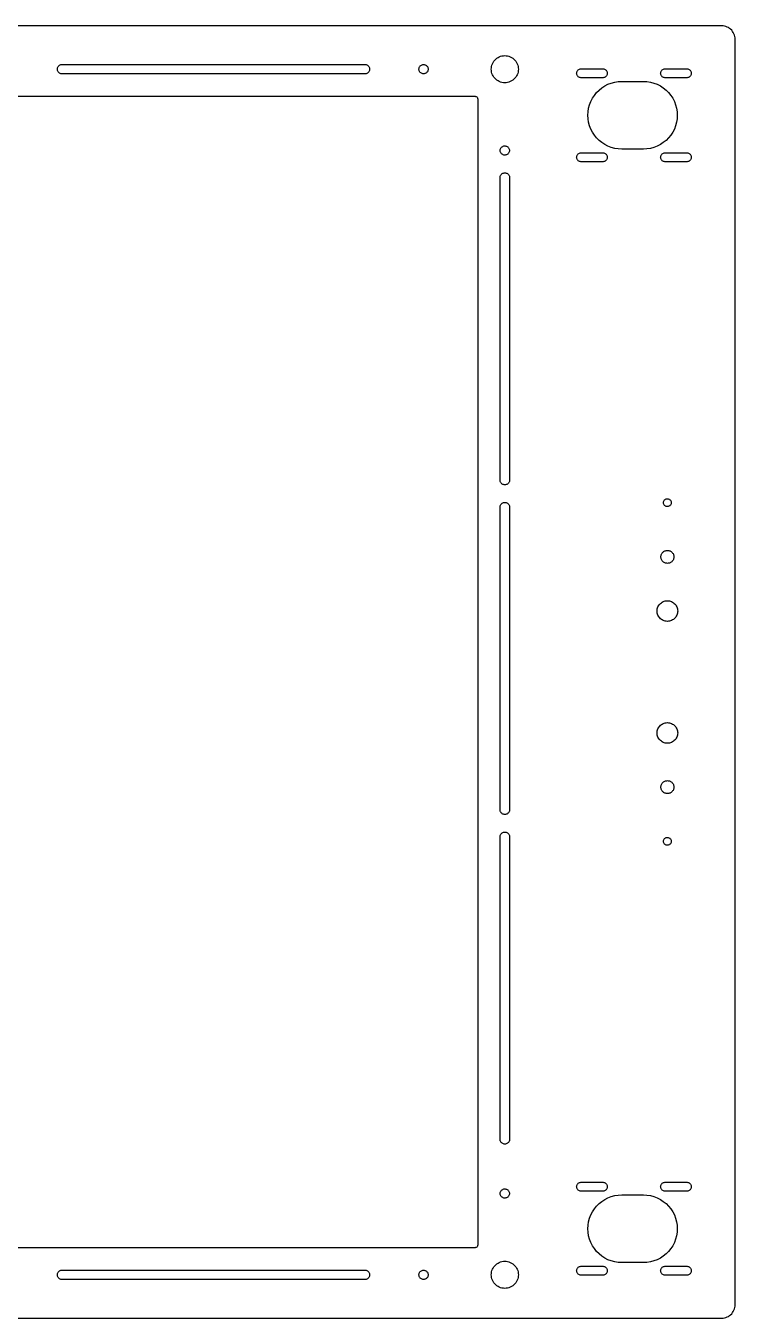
# Model space of a CAD drawing. Header units: metres. Extents: x -325 to 325, y -238 to 238.
# Drawn here: x 63.2 to 325, y -238.5 to 238.5 of the extents above; entities that cross this region are included whole.
import ezdxf

# ---------------------------------------------------------------- set-up
doc = ezdxf.new("R2010")
doc.units = ezdxf.units.M

msp = doc.modelspace()

# ---------------------------------------------------------------- linework, layer by layer
for p, q in [((320, 238.5), (-320, 238.5)), ((320.523, 238.473), (320, 238.5)), ((321.04, 238.391), (320.523, 238.473)), ((321.545, 238.255), (321.04, 238.391)), ((322.034, 238.068), (321.545, 238.255)), ((322.5, 237.83), (322.034, 238.068)), ((322.939, 237.545), (322.5, 237.83)), ((323.346, 237.216), (322.939, 237.545)), ((323.716, 236.846), (323.346, 237.216)), ((324.045, 236.439), (323.716, 236.846)), ((324.33, 236), (324.045, 236.439)), ((324.568, 235.534), (324.33, 236)), ((324.755, 235.045), (324.568, 235.534)), ((324.891, 234.54), (324.755, 235.045)), ((324.973, 234.023), (324.891, 234.54)), ((325, 233.5), (324.973, 234.023)), ((325, -233.5), (325, 233.5)), ((76.1736, 224.179), (76.4176, 224.232)), ((76.4176, 224.232), (76.6667, 224.25)), ((76.6667, 224.25), (188.333, 224.25)), ((188.333, 224.25), (188.582, 224.232)), ((188.582, 224.232), (188.826, 224.179)), ((209.691, 224.172), (209.938, 224.199)), ((209.938, 224.199), (210.186, 224.19)), ((210.186, 224.19), (210.43, 224.145)), ((235.245, 224.045), (235.432, 224.534)), ((235.432, 224.534), (235.67, 225)), ((235.67, 225), (235.955, 225.439)), ((235.955, 225.439), (236.284, 225.846)), ((236.284, 225.846), (236.654, 226.216)), ((236.654, 226.216), (237.061, 226.545)), ((237.061, 226.545), (237.5, 226.83)), ((237.5, 226.83), (237.966, 227.068)), ((237.966, 227.068), (238.455, 227.255)), ((238.455, 227.255), (238.96, 227.391)), ((238.96, 227.391), (239.477, 227.473)), ((239.477, 227.473), (240, 227.5)), ((240, 227.5), (240.523, 227.473)), ((240.523, 227.473), (241.04, 227.391)), ((241.04, 227.391), (241.545, 227.255)), ((241.545, 227.255), (242.034, 227.068)), ((242.034, 227.068), (242.5, 226.83)), ((242.5, 226.83), (242.939, 226.545)), ((242.939, 226.545), (243.346, 226.216)), ((243.346, 226.216), (243.716, 225.846)), ((243.716, 225.846), (244.045, 225.439)), ((244.045, 225.439), (244.33, 225)), ((244.33, 225), (244.568, 224.534)), ((244.568, 224.534), (244.755, 224.045)), ((74.9167, 222.5), (74.9345, 222.749)), ((74.9345, 222.251), (74.9167, 222.5)), ((74.9345, 222.749), (74.9875, 222.993)), ((74.9875, 222.007), (74.9345, 222.251)), ((74.9875, 222.993), (75.0748, 223.227)), ((75.0748, 221.773), (74.9875, 222.007)), ((75.0748, 223.227), (75.1945, 223.446)), ((75.1945, 221.554), (75.0748, 221.773)), ((75.1945, 223.446), (75.3441, 223.646)), ((75.3441, 221.354), (75.1945, 221.554)), ((75.3441, 223.646), (75.5207, 223.823)), ((75.5207, 221.177), (75.3441, 221.354)), ((75.5207, 223.823), (75.7205, 223.972)), ((75.7205, 221.028), (75.5207, 221.177)), ((75.7205, 223.972), (75.9397, 224.092)), ((75.9397, 220.908), (75.7205, 221.028)), ((75.9397, 224.092), (76.1736, 224.179)), ((76.1736, 220.821), (75.9397, 220.908)), ((76.4176, 220.768), (76.1736, 220.821)), ((76.6667, 220.75), (76.4176, 220.768)), ((188.333, 220.75), (76.6667, 220.75)), ((188.582, 220.768), (188.333, 220.75)), ((188.826, 220.821), (188.582, 220.768)), ((188.826, 224.179), (189.06, 224.092)), ((189.06, 220.908), (188.826, 220.821)), ((189.06, 224.092), (189.279, 223.972)), ((189.279, 221.028), (189.06, 220.908)), ((189.279, 223.972), (189.479, 223.823)), ((189.479, 221.177), (189.279, 221.028)), ((189.479, 223.823), (189.656, 223.646)), ((189.656, 221.354), (189.479, 221.177)), ((189.656, 223.646), (189.806, 223.446)), ((189.806, 221.554), (189.656, 221.354)), ((189.806, 223.446), (189.925, 223.227)), ((189.925, 221.773), (189.806, 221.554)), ((189.925, 223.227), (190.012, 222.993)), ((190.012, 222.007), (189.925, 221.773)), ((190.012, 222.993), (190.066, 222.749)), ((190.066, 222.251), (190.012, 222.007)), ((190.066, 222.749), (190.083, 222.5)), ((190.083, 222.5), (190.066, 222.251)), ((208.305, 222.624), (208.341, 222.87)), ((208.305, 222.376), (208.305, 222.624)), ((208.341, 222.13), (208.305, 222.376)), ((208.341, 222.87), (208.412, 223.107)), ((208.412, 221.893), (208.341, 222.13)), ((208.412, 223.107), (208.518, 223.332)), ((208.518, 221.668), (208.412, 221.893)), ((208.518, 223.332), (208.654, 223.539)), ((208.654, 221.461), (208.518, 221.668)), ((208.654, 223.539), (208.82, 223.724)), ((208.82, 221.276), (208.654, 221.461)), ((208.82, 223.724), (209.011, 223.883)), ((209.011, 221.117), (208.82, 221.276)), ((209.011, 223.883), (209.223, 224.012)), ((209.223, 220.988), (209.011, 221.117)), ((209.223, 224.012), (209.451, 224.109)), ((209.451, 220.891), (209.223, 220.988)), ((209.451, 224.109), (209.691, 224.172)), ((209.691, 220.828), (209.451, 220.891)), ((209.938, 220.801), (209.691, 220.828)), ((210.186, 220.81), (209.938, 220.801)), ((210.43, 220.855), (210.186, 220.81)), ((210.43, 224.145), (210.665, 224.065)), ((210.665, 220.935), (210.43, 220.855)), ((210.665, 224.065), (210.886, 223.951)), ((210.886, 221.049), (210.665, 220.935)), ((210.886, 223.951), (211.087, 223.807)), ((211.087, 221.193), (210.886, 221.049)), ((211.087, 223.807), (211.266, 223.634)), ((211.266, 221.366), (211.087, 221.193)), ((211.266, 223.634), (211.418, 223.438)), ((211.418, 221.562), (211.266, 221.366)), ((211.418, 223.438), (211.539, 223.222)), ((211.539, 221.778), (211.418, 221.562)), ((211.539, 223.222), (211.628, 222.99)), ((211.628, 222.01), (211.539, 221.778)), ((211.628, 222.99), (211.682, 222.748)), ((211.682, 222.252), (211.628, 222.01)), ((211.682, 222.748), (211.7, 222.5)), ((211.7, 222.5), (211.682, 222.252)), ((235, 222.5), (235.027, 223.023)), ((235.027, 221.977), (235, 222.5)), ((235.027, 223.023), (235.109, 223.54)), ((235.109, 221.46), (235.027, 221.977)), ((235.109, 223.54), (235.245, 224.045)), ((235.245, 220.955), (235.109, 221.46)), ((235.432, 220.466), (235.245, 220.955)), ((235.67, 220), (235.432, 220.466)), ((235.955, 219.561), (235.67, 220)), ((236.284, 219.154), (235.955, 219.561)), ((244.045, 219.561), (243.716, 219.154)), ((244.33, 220), (244.045, 219.561)), ((244.568, 220.466), (244.33, 220)), ((244.755, 220.955), (244.568, 220.466)), ((244.755, 224.045), (244.891, 223.54)), ((244.891, 221.46), (244.755, 220.955)), ((244.891, 223.54), (244.973, 223.023)), ((244.973, 221.977), (244.891, 221.46)), ((244.973, 223.023), (245, 222.5)), ((245, 222.5), (244.973, 221.977)), ((266.5, 221), (266.518, 221.246)), ((266.518, 220.754), (266.5, 221)), ((266.518, 221.246), (266.573, 221.486)), ((266.573, 220.514), (266.518, 220.754)), ((266.573, 221.486), (266.663, 221.716)), ((266.663, 220.284), (266.573, 220.514)), ((266.663, 221.716), (266.787, 221.929)), ((266.787, 220.071), (266.663, 220.284)), ((266.787, 221.929), (266.94, 222.122)), ((266.94, 219.878), (266.787, 220.071)), ((266.94, 222.122), (267.121, 222.29)), ((267.121, 219.71), (266.94, 219.878)), ((267.121, 222.29), (267.325, 222.429)), ((267.325, 219.571), (267.121, 219.71)), ((267.325, 222.429), (267.547, 222.536)), ((267.547, 219.464), (267.325, 219.571)), ((267.547, 222.536), (267.783, 222.609)), ((267.783, 219.391), (267.547, 219.464)), ((267.783, 222.609), (268.027, 222.645)), ((268.027, 222.645), (276.273, 222.645)), ((276.273, 222.645), (276.517, 222.609)), ((276.517, 222.609), (276.753, 222.536)), ((276.753, 219.464), (276.517, 219.391)), ((276.753, 222.536), (276.975, 222.429)), ((276.975, 219.571), (276.753, 219.464)), ((276.975, 222.429), (277.179, 222.29)), ((277.179, 219.71), (276.975, 219.571)), ((277.179, 222.29), (277.36, 222.122)), ((277.36, 219.878), (277.179, 219.71)), ((277.36, 222.122), (277.513, 221.929)), ((277.513, 220.071), (277.36, 219.878)), ((277.513, 221.929), (277.637, 221.716)), ((277.637, 220.284), (277.513, 220.071)), ((277.637, 221.716), (277.727, 221.486)), ((277.727, 220.514), (277.637, 220.284)), ((277.727, 221.486), (277.782, 221.246)), ((277.782, 220.754), (277.727, 220.514)), ((277.782, 221.246), (277.8, 221)), ((277.8, 221), (277.782, 220.754)), ((297.5, 221), (297.518, 221.246)), ((297.518, 220.754), (297.5, 221)), ((297.518, 221.246), (297.573, 221.486)), ((297.573, 220.514), (297.518, 220.754)), ((297.573, 221.486), (297.663, 221.716)), ((297.663, 220.284), (297.573, 220.514)), ((297.663, 221.716), (297.787, 221.929)), ((297.787, 220.071), (297.663, 220.284)), ((297.787, 221.929), (297.94, 222.122)), ((297.94, 219.878), (297.787, 220.071)), ((297.94, 222.122), (298.121, 222.29)), ((298.121, 219.71), (297.94, 219.878)), ((298.121, 222.29), (298.325, 222.429)), ((298.325, 219.571), (298.121, 219.71)), ((298.325, 222.429), (298.547, 222.536)), ((298.547, 219.464), (298.325, 219.571)), ((298.547, 222.536), (298.783, 222.609)), ((298.783, 219.391), (298.547, 219.464)), ((298.783, 222.609), (299.027, 222.645)), ((299.027, 222.645), (307.273, 222.645)), ((307.273, 222.645), (307.517, 222.609)), ((307.517, 222.609), (307.753, 222.536)), ((307.753, 219.464), (307.517, 219.391)), ((307.753, 222.536), (307.975, 222.429)), ((307.975, 219.571), (307.753, 219.464)), ((307.975, 222.429), (308.179, 222.29)), ((308.179, 219.71), (307.975, 219.571)), ((308.179, 222.29), (308.36, 222.122)), ((308.36, 219.878), (308.179, 219.71)), ((308.36, 222.122), (308.513, 221.929)), ((308.513, 220.071), (308.36, 219.878)), ((308.513, 221.929), (308.637, 221.716)), ((308.637, 220.284), (308.513, 220.071)), ((308.637, 221.716), (308.727, 221.486)), ((308.727, 220.514), (308.637, 220.284)), ((308.727, 221.486), (308.782, 221.246)), ((308.782, 220.754), (308.727, 220.514)), ((308.782, 221.246), (308.8, 221)), ((308.8, 221), (308.782, 220.754)), ((236.654, 218.784), (236.284, 219.154)), ((237.061, 218.455), (236.654, 218.784)), ((237.5, 218.17), (237.061, 218.455)), ((237.966, 217.932), (237.5, 218.17)), ((238.455, 217.745), (237.966, 217.932)), ((238.96, 217.609), (238.455, 217.745)), ((239.477, 217.527), (238.96, 217.609)), ((240, 217.5), (239.477, 217.527)), ((240.523, 217.527), (240, 217.5)), ((241.04, 217.609), (240.523, 217.527)), ((241.545, 217.745), (241.04, 217.609)), ((242.034, 217.932), (241.545, 217.745)), ((242.5, 218.17), (242.034, 217.932)), ((242.939, 218.455), (242.5, 218.17)), ((243.346, 218.784), (242.939, 218.455)), ((243.716, 219.154), (243.346, 218.784)), ((268.027, 219.355), (267.783, 219.391)), ((276.273, 219.355), (268.027, 219.355)), ((273.861, 213.864), (274.786, 214.789)), ((274.786, 214.789), (275.803, 215.613)), ((275.803, 215.613), (276.9, 216.325)), ((276.517, 219.391), (276.273, 219.355)), ((276.9, 216.325), (278.066, 216.919)), ((278.066, 216.919), (279.287, 217.388)), ((279.287, 217.388), (280.551, 217.727)), ((280.551, 217.727), (281.843, 217.932)), ((281.843, 217.932), (283.15, 218)), ((283.15, 218), (291.15, 218)), ((291.15, 218), (292.457, 217.932)), ((292.457, 217.932), (293.749, 217.727)), ((293.749, 217.727), (295.013, 217.388)), ((295.013, 217.388), (296.234, 216.919)), ((296.234, 216.919), (297.4, 216.325)), ((297.4, 216.325), (298.497, 215.613)), ((298.497, 215.613), (299.514, 214.789)), ((299.027, 219.355), (298.783, 219.391)), ((307.273, 219.355), (299.027, 219.355)), ((299.514, 214.789), (300.439, 213.864)), ((307.517, 219.391), (307.273, 219.355)), ((-229, 212.5), (229, 212.5)), ((229, 212.5), (229.223, 212.475)), ((229.223, 212.475), (229.434, 212.401)), ((229.434, 212.401), (229.623, 212.282)), ((229.623, 212.282), (229.782, 212.123)), ((229.782, 212.123), (229.901, 211.934)), ((229.901, 211.934), (229.975, 211.723)), ((229.975, 211.723), (230, 211.5)), ((230, 211.5), (230, -211.5)), ((271.262, 209.363), (271.731, 210.584)), ((271.731, 210.584), (272.325, 211.75)), ((272.325, 211.75), (273.037, 212.847)), ((273.037, 212.847), (273.861, 213.864)), ((300.439, 213.864), (301.263, 212.847)), ((301.263, 212.847), (301.975, 211.75)), ((301.975, 211.75), (302.569, 210.584)), ((302.569, 210.584), (303.038, 209.363)), ((270.65, 205.5), (270.718, 206.807)), ((270.718, 204.193), (270.65, 205.5)), ((270.718, 206.807), (270.923, 208.099)), ((270.923, 208.099), (271.262, 209.363)), ((303.038, 209.363), (303.377, 208.099)), ((303.377, 208.099), (303.582, 206.807)), ((303.582, 206.807), (303.65, 205.5)), ((303.65, 205.5), (303.582, 204.193)), ((270.923, 202.901), (270.718, 204.193)), ((271.262, 201.637), (270.923, 202.901)), ((271.731, 200.416), (271.262, 201.637)), ((272.325, 199.25), (271.731, 200.416)), ((302.569, 200.416), (301.975, 199.25)), ((303.038, 201.637), (302.569, 200.416)), ((303.377, 202.901), (303.038, 201.637)), ((303.582, 204.193), (303.377, 202.901)), ((273.037, 198.153), (272.325, 199.25)), ((273.861, 197.136), (273.037, 198.153)), ((274.786, 196.211), (273.861, 197.136)), ((275.803, 195.387), (274.786, 196.211)), ((299.514, 196.211), (298.497, 195.387)), ((300.439, 197.136), (299.514, 196.211)), ((301.263, 198.153), (300.439, 197.136)), ((301.975, 199.25), (301.263, 198.153)), ((238.305, 192.624), (238.341, 192.87)), ((238.305, 192.376), (238.305, 192.624)), ((238.341, 192.13), (238.305, 192.376)), ((238.341, 192.87), (238.412, 193.107)), ((238.412, 191.893), (238.341, 192.13)), ((238.412, 193.107), (238.518, 193.332)), ((238.518, 191.668), (238.412, 191.893)), ((238.518, 193.332), (238.654, 193.539)), ((238.654, 191.461), (238.518, 191.668)), ((238.654, 193.539), (238.82, 193.724)), ((238.82, 191.276), (238.654, 191.461)), ((238.82, 193.724), (239.011, 193.883)), ((239.011, 191.117), (238.82, 191.276)), ((239.011, 193.883), (239.223, 194.012)), ((239.223, 190.988), (239.011, 191.117)), ((239.223, 194.012), (239.451, 194.109)), ((239.451, 190.891), (239.223, 190.988)), ((239.451, 194.109), (239.691, 194.172)), ((239.691, 190.828), (239.451, 190.891)), ((239.691, 194.172), (239.938, 194.199)), ((239.938, 190.801), (239.691, 190.828)), ((239.938, 194.199), (240.186, 194.19)), ((240.186, 190.81), (239.938, 190.801)), ((240.186, 194.19), (240.43, 194.145)), ((240.43, 190.855), (240.186, 190.81)), ((240.43, 194.145), (240.665, 194.065)), ((240.665, 190.935), (240.43, 190.855)), ((240.665, 194.065), (240.886, 193.951)), ((240.886, 191.049), (240.665, 190.935)), ((240.886, 193.951), (241.087, 193.807)), ((241.087, 191.193), (240.886, 191.049)), ((241.087, 193.807), (241.266, 193.634)), ((241.266, 191.366), (241.087, 191.193)), ((241.266, 193.634), (241.418, 193.438)), ((241.418, 191.562), (241.266, 191.366)), ((241.418, 193.438), (241.539, 193.222)), ((241.539, 191.778), (241.418, 191.562)), ((241.539, 193.222), (241.628, 192.99)), ((241.628, 192.01), (241.539, 191.778)), ((241.628, 192.99), (241.682, 192.748)), ((241.682, 192.252), (241.628, 192.01)), ((241.682, 192.748), (241.7, 192.5)), ((241.7, 192.5), (241.682, 192.252)), ((266.663, 190.716), (266.787, 190.929)), ((266.787, 190.929), (266.94, 191.122)), ((266.94, 191.122), (267.121, 191.29)), ((267.121, 191.29), (267.325, 191.429)), ((267.325, 191.429), (267.547, 191.536)), ((267.547, 191.536), (267.783, 191.609)), ((267.783, 191.609), (268.027, 191.645)), ((268.027, 191.645), (276.273, 191.645)), ((276.9, 194.675), (275.803, 195.387)), ((276.273, 191.645), (276.517, 191.609)), ((276.517, 191.609), (276.753, 191.536)), ((276.753, 191.536), (276.975, 191.429)), ((278.066, 194.081), (276.9, 194.675)), ((276.975, 191.429), (277.179, 191.29)), ((277.179, 191.29), (277.36, 191.122)), ((277.36, 191.122), (277.513, 190.929)), ((277.513, 190.929), (277.637, 190.716)), ((279.287, 193.612), (278.066, 194.081)), ((280.551, 193.273), (279.287, 193.612)), ((281.843, 193.068), (280.551, 193.273)), ((283.15, 193), (281.843, 193.068)), ((291.15, 193), (283.15, 193)), ((292.457, 193.068), (291.15, 193)), ((293.749, 193.273), (292.457, 193.068)), ((295.013, 193.612), (293.749, 193.273)), ((296.234, 194.081), (295.013, 193.612)), ((297.4, 194.675), (296.234, 194.081)), ((298.497, 195.387), (297.4, 194.675)), ((297.663, 190.716), (297.787, 190.929)), ((297.787, 190.929), (297.94, 191.122)), ((297.94, 191.122), (298.121, 191.29)), ((298.121, 191.29), (298.325, 191.429)), ((298.325, 191.429), (298.547, 191.536)), ((298.547, 191.536), (298.783, 191.609)), ((298.783, 191.609), (299.027, 191.645)), ((299.027, 191.645), (307.273, 191.645)), ((307.273, 191.645), (307.517, 191.609)), ((307.517, 191.609), (307.753, 191.536)), ((307.753, 191.536), (307.975, 191.429)), ((307.975, 191.429), (308.179, 191.29)), ((308.179, 191.29), (308.36, 191.122)), ((308.36, 191.122), (308.513, 190.929)), ((308.513, 190.929), (308.637, 190.716)), ((266.5, 190), (266.518, 190.246)), ((266.518, 189.754), (266.5, 190)), ((266.518, 190.246), (266.573, 190.486)), ((266.573, 189.514), (266.518, 189.754)), ((266.573, 190.486), (266.663, 190.716)), ((266.663, 189.284), (266.573, 189.514)), ((266.787, 189.071), (266.663, 189.284)), ((266.94, 188.878), (266.787, 189.071)), ((267.121, 188.71), (266.94, 188.878)), ((267.325, 188.571), (267.121, 188.71)), ((267.547, 188.464), (267.325, 188.571)), ((267.783, 188.391), (267.547, 188.464)), ((268.027, 188.355), (267.783, 188.391)), ((276.273, 188.355), (268.027, 188.355)), ((276.517, 188.391), (276.273, 188.355)), ((276.753, 188.464), (276.517, 188.391)), ((276.975, 188.571), (276.753, 188.464)), ((277.179, 188.71), (276.975, 188.571)), ((277.36, 188.878), (277.179, 188.71)), ((277.513, 189.071), (277.36, 188.878)), ((277.637, 189.284), (277.513, 189.071)), ((277.637, 190.716), (277.727, 190.486)), ((277.727, 189.514), (277.637, 189.284)), ((277.727, 190.486), (277.782, 190.246)), ((277.782, 189.754), (277.727, 189.514)), ((277.782, 190.246), (277.8, 190)), ((277.8, 190), (277.782, 189.754)), ((297.5, 190), (297.518, 190.246)), ((297.518, 189.754), (297.5, 190)), ((297.518, 190.246), (297.573, 190.486)), ((297.573, 189.514), (297.518, 189.754)), ((297.573, 190.486), (297.663, 190.716)), ((297.663, 189.284), (297.573, 189.514)), ((297.787, 189.071), (297.663, 189.284)), ((297.94, 188.878), (297.787, 189.071)), ((298.121, 188.71), (297.94, 188.878)), ((298.325, 188.571), (298.121, 188.71)), ((298.547, 188.464), (298.325, 188.571)), ((298.783, 188.391), (298.547, 188.464)), ((299.027, 188.355), (298.783, 188.391)), ((307.273, 188.355), (299.027, 188.355)), ((307.517, 188.391), (307.273, 188.355)), ((307.753, 188.464), (307.517, 188.391)), ((307.975, 188.571), (307.753, 188.464)), ((308.179, 188.71), (307.975, 188.571)), ((308.36, 188.878), (308.179, 188.71)), ((308.513, 189.071), (308.36, 188.878)), ((308.637, 189.284), (308.513, 189.071)), ((308.637, 190.716), (308.727, 190.486)), ((308.727, 189.514), (308.637, 189.284)), ((308.727, 190.486), (308.782, 190.246)), ((308.782, 189.754), (308.727, 189.514)), ((308.782, 190.246), (308.8, 190)), ((308.8, 190), (308.782, 189.754)), ((238.25, 182.5), (238.268, 182.749)), ((238.25, 70.8333), (238.25, 182.5)), ((238.268, 182.749), (238.321, 182.993)), ((238.321, 182.993), (238.408, 183.227)), ((238.408, 183.227), (238.528, 183.446)), ((238.528, 183.446), (238.677, 183.646)), ((238.677, 183.646), (238.854, 183.823)), ((238.854, 183.823), (239.054, 183.972)), ((239.054, 183.972), (239.273, 184.092)), ((239.273, 184.092), (239.507, 184.179)), ((239.507, 184.179), (239.751, 184.232)), ((239.751, 184.232), (240, 184.25)), ((240, 184.25), (240.249, 184.232)), ((240.249, 184.232), (240.493, 184.179)), ((240.493, 184.179), (240.727, 184.092)), ((240.727, 184.092), (240.946, 183.972)), ((240.946, 183.972), (241.146, 183.823)), ((241.146, 183.823), (241.323, 183.646)), ((241.323, 183.646), (241.472, 183.446)), ((241.472, 183.446), (241.592, 183.227)), ((241.592, 183.227), (241.679, 182.993)), ((241.679, 182.993), (241.732, 182.749)), ((241.732, 182.749), (241.75, 182.5)), ((241.75, 182.5), (241.75, 70.8333)), ((238.268, 70.5843), (238.25, 70.8333)), ((238.321, 70.3403), (238.268, 70.5843)), ((238.408, 70.1064), (238.321, 70.3403)), ((238.528, 69.8872), (238.408, 70.1064)), ((238.677, 69.6873), (238.528, 69.8872)), ((238.854, 69.5108), (238.677, 69.6873)), ((239.054, 69.3611), (238.854, 69.5108)), ((239.273, 69.2415), (239.054, 69.3611)), ((239.507, 69.1542), (239.273, 69.2415)), ((239.751, 69.1011), (239.507, 69.1542)), ((240, 69.0833), (239.751, 69.1011)), ((240.249, 69.1011), (240, 69.0833)), ((240.493, 69.1542), (240.249, 69.1011)), ((240.727, 69.2415), (240.493, 69.1542)), ((240.946, 69.3611), (240.727, 69.2415)), ((241.146, 69.5108), (240.946, 69.3611)), ((241.323, 69.6873), (241.146, 69.5108)), ((241.472, 69.8872), (241.323, 69.6873)), ((241.592, 70.1064), (241.472, 69.8872)), ((241.679, 70.3403), (241.592, 70.1064)), ((241.732, 70.5843), (241.679, 70.3403)), ((241.75, 70.8333), (241.732, 70.5843)), ((238.677, 61.9793), (238.854, 62.1559)), ((238.854, 62.1559), (239.054, 62.3055)), ((239.054, 62.3055), (239.273, 62.4252)), ((239.273, 62.4252), (239.507, 62.5124)), ((239.507, 62.5124), (239.751, 62.5655)), ((239.751, 62.5655), (240, 62.5833)), ((240, 62.5833), (240.249, 62.5655)), ((240.249, 62.5655), (240.493, 62.5124)), ((240.493, 62.5124), (240.727, 62.4252)), ((240.727, 62.4252), (240.946, 62.3055)), ((240.946, 62.3055), (241.146, 62.1559)), ((241.146, 62.1559), (241.323, 61.9793)), ((298.555, 62.623), (298.597, 62.8654)), ((298.555, 62.377), (298.555, 62.623)), ((298.597, 62.1346), (298.555, 62.377)), ((298.597, 62.8654), (298.679, 63.0972)), ((298.679, 61.9027), (298.597, 62.1346)), ((298.679, 63.0972), (298.799, 63.312)), ((298.799, 63.312), (298.953, 63.5033)), ((298.953, 63.5033), (299.138, 63.6658)), ((299.138, 63.6658), (299.347, 63.7947)), ((299.347, 63.7947), (299.575, 63.8864)), ((299.575, 63.8864), (299.816, 63.9382)), ((299.816, 63.9382), (300.062, 63.9487)), ((300.062, 63.9487), (300.305, 63.9174)), ((300.305, 63.9174), (300.541, 63.8454)), ((300.541, 63.8454), (300.76, 63.7347)), ((300.76, 63.7347), (300.958, 63.5885)), ((300.958, 63.5885), (301.128, 63.4109)), ((301.128, 63.4109), (301.266, 63.2072)), ((301.266, 63.2072), (301.367, 62.983)), ((301.367, 62.0169), (301.266, 61.7928)), ((301.367, 62.983), (301.429, 62.745)), ((301.429, 62.2549), (301.367, 62.0169)), ((301.429, 62.745), (301.45, 62.5)), ((301.45, 62.5), (301.429, 62.2549)), ((238.25, 60.8333), (238.268, 61.0824)), ((238.25, -50.8333), (238.25, 60.8333)), ((238.268, 61.0824), (238.321, 61.3264)), ((238.321, 61.3264), (238.408, 61.5603)), ((238.408, 61.5603), (238.528, 61.7794)), ((238.528, 61.7794), (238.677, 61.9793)), ((241.323, 61.9793), (241.472, 61.7794)), ((241.472, 61.7794), (241.592, 61.5603)), ((241.592, 61.5603), (241.679, 61.3264)), ((241.679, 61.3264), (241.732, 61.0824)), ((241.732, 61.0824), (241.75, 60.8333)), ((241.75, 60.8333), (241.75, -50.8333)), ((298.799, 61.688), (298.679, 61.9027)), ((298.953, 61.4967), (298.799, 61.688)), ((299.138, 61.3342), (298.953, 61.4967)), ((299.347, 61.2052), (299.138, 61.3342)), ((299.575, 61.1136), (299.347, 61.2052)), ((299.816, 61.0617), (299.575, 61.1136)), ((300.062, 61.0513), (299.816, 61.0617)), ((300.305, 61.0825), (300.062, 61.0513)), ((300.541, 61.1546), (300.305, 61.0825)), ((300.76, 61.2653), (300.541, 61.1546)), ((300.958, 61.4115), (300.76, 61.2653)), ((301.128, 61.5891), (300.958, 61.4115)), ((301.266, 61.7928), (301.128, 61.5891)), ((297.613, 42.7509), (297.652, 42.999)), ((297.652, 42.999), (297.717, 43.2416)), ((297.717, 43.2416), (297.807, 43.4762)), ((297.807, 43.4762), (297.922, 43.7)), ((297.922, 43.7), (298.058, 43.9107)), ((298.058, 43.9107), (298.216, 44.1059)), ((298.216, 44.1059), (298.394, 44.2835)), ((298.394, 44.2835), (298.589, 44.4416)), ((298.589, 44.4416), (298.8, 44.5785)), ((298.8, 44.5785), (299.024, 44.6925)), ((299.024, 44.6925), (299.258, 44.7825)), ((299.258, 44.7825), (299.501, 44.8475)), ((299.501, 44.8475), (299.749, 44.8868)), ((299.749, 44.8868), (300, 44.9)), ((300, 44.9), (300.251, 44.8868)), ((300.251, 44.8868), (300.499, 44.8475)), ((300.499, 44.8475), (300.742, 44.7825)), ((300.742, 44.7825), (300.976, 44.6925)), ((300.976, 44.6925), (301.2, 44.5785)), ((301.2, 44.5785), (301.411, 44.4416)), ((301.411, 44.4416), (301.606, 44.2835)), ((301.606, 44.2835), (301.784, 44.1059)), ((301.784, 44.1059), (301.942, 43.9107)), ((301.942, 43.9107), (302.078, 43.7)), ((302.078, 43.7), (302.193, 43.4762)), ((302.193, 43.4762), (302.283, 43.2416)), ((302.283, 43.2416), (302.348, 42.999)), ((302.348, 42.999), (302.387, 42.7509)), ((297.6, 42.5), (297.613, 42.7509)), ((297.613, 42.2491), (297.6, 42.5)), ((297.652, 42.001), (297.613, 42.2491)), ((297.717, 41.7583), (297.652, 42.001)), ((297.807, 41.5238), (297.717, 41.7583)), ((297.922, 41.3), (297.807, 41.5238)), ((298.058, 41.0893), (297.922, 41.3)), ((298.216, 40.8941), (298.058, 41.0893)), ((298.394, 40.7164), (298.216, 40.8941)), ((298.589, 40.5583), (298.394, 40.7164)), ((298.8, 40.4215), (298.589, 40.5583)), ((299.024, 40.3075), (298.8, 40.4215)), ((299.258, 40.2175), (299.024, 40.3075)), ((299.501, 40.1524), (299.258, 40.2175)), ((299.749, 40.1131), (299.501, 40.1524)), ((300, 40.1), (299.749, 40.1131)), ((300.251, 40.1131), (300, 40.1)), ((300.499, 40.1524), (300.251, 40.1131)), ((300.742, 40.2175), (300.499, 40.1524)), ((300.976, 40.3075), (300.742, 40.2175)), ((301.2, 40.4215), (300.976, 40.3075)), ((301.411, 40.5583), (301.2, 40.4215)), ((301.606, 40.7164), (301.411, 40.5583)), ((301.784, 40.8941), (301.606, 40.7164)), ((301.942, 41.0893), (301.784, 40.8941)), ((302.078, 41.3), (301.942, 41.0893)), ((302.193, 41.5238), (302.078, 41.3)), ((302.283, 41.7583), (302.193, 41.5238)), ((302.348, 42.001), (302.283, 41.7583)), ((302.387, 42.2491), (302.348, 42.001)), ((302.387, 42.7509), (302.4, 42.5)), ((302.4, 42.5), (302.387, 42.2491)), ((296.386, 23.6743), (296.529, 24.0456)), ((296.529, 24.0456), (296.709, 24.4)), ((296.709, 24.4), (296.926, 24.7336)), ((296.926, 24.7336), (297.176, 25.0427)), ((297.176, 25.0427), (297.457, 25.3239)), ((297.457, 25.3239), (297.766, 25.5743)), ((297.766, 25.5743), (298.1, 25.7909)), ((298.1, 25.7909), (298.454, 25.9715)), ((298.454, 25.9715), (298.826, 26.114)), ((298.826, 26.114), (299.21, 26.2169)), ((299.21, 26.2169), (299.603, 26.2792)), ((299.603, 26.2792), (300, 26.3)), ((300, 26.3), (300.397, 26.2792)), ((300.397, 26.2792), (300.79, 26.2169)), ((300.79, 26.2169), (301.174, 26.114)), ((301.174, 26.114), (301.546, 25.9715)), ((301.546, 25.9715), (301.9, 25.7909)), ((301.9, 25.7909), (302.234, 25.5743)), ((302.234, 25.5743), (302.543, 25.3239)), ((302.543, 25.3239), (302.824, 25.0427)), ((302.824, 25.0427), (303.074, 24.7336)), ((303.074, 24.7336), (303.291, 24.4)), ((303.291, 24.4), (303.471, 24.0456)), ((303.471, 24.0456), (303.614, 23.6743)), ((296.2, 22.5), (296.221, 22.8972)), ((296.221, 22.1028), (296.2, 22.5)), ((296.221, 22.8972), (296.283, 23.2901)), ((296.283, 21.7099), (296.221, 22.1028)), ((296.283, 23.2901), (296.386, 23.6743)), ((296.386, 21.3257), (296.283, 21.7099)), ((296.529, 20.9544), (296.386, 21.3257)), ((296.709, 20.6), (296.529, 20.9544)), ((296.926, 20.2664), (296.709, 20.6)), ((297.176, 19.9573), (296.926, 20.2664)), ((297.457, 19.676), (297.176, 19.9573)), ((297.766, 19.4257), (297.457, 19.676)), ((298.1, 19.2091), (297.766, 19.4257)), ((298.454, 19.0285), (298.1, 19.2091)), ((301.9, 19.2091), (301.546, 19.0285)), ((302.234, 19.4257), (301.9, 19.2091)), ((302.543, 19.676), (302.234, 19.4257)), ((302.824, 19.9573), (302.543, 19.676)), ((303.074, 20.2664), (302.824, 19.9573)), ((303.291, 20.6), (303.074, 20.2664)), ((303.471, 20.9544), (303.291, 20.6)), ((303.614, 21.3257), (303.471, 20.9544)), ((303.614, 23.6743), (303.717, 23.2901)), ((303.717, 21.7099), (303.614, 21.3257)), ((303.717, 23.2901), (303.779, 22.8972)), ((303.779, 22.1028), (303.717, 21.7099)), ((303.779, 22.8972), (303.8, 22.5)), ((303.8, 22.5), (303.779, 22.1028)), ((298.826, 18.886), (298.454, 19.0285)), ((299.21, 18.783), (298.826, 18.886)), ((299.603, 18.7208), (299.21, 18.783)), ((300, 18.7), (299.603, 18.7208)), ((300.397, 18.7208), (300, 18.7)), ((300.79, 18.783), (300.397, 18.7208)), ((301.174, 18.886), (300.79, 18.783)), ((301.546, 19.0285), (301.174, 18.886)), ((298.1, -19.2091), (298.454, -19.0285)), ((298.454, -19.0285), (298.826, -18.886)), ((298.826, -18.886), (299.21, -18.783)), ((299.21, -18.783), (299.603, -18.7208)), ((299.603, -18.7208), (300, -18.7)), ((300, -18.7), (300.397, -18.7208)), ((300.397, -18.7208), (300.79, -18.783)), ((300.79, -18.783), (301.174, -18.886)), ((301.174, -18.886), (301.546, -19.0285)), ((301.546, -19.0285), (301.9, -19.2091)), ((296.2, -22.5), (296.221, -22.1028)), ((296.221, -22.8972), (296.2, -22.5)), ((296.221, -22.1028), (296.283, -21.7099)), ((296.283, -23.2901), (296.221, -22.8972)), ((296.283, -21.7099), (296.386, -21.3257)), ((296.386, -23.6743), (296.283, -23.2901)), ((296.386, -21.3257), (296.529, -20.9544)), ((296.529, -24.0456), (296.386, -23.6743)), ((296.529, -20.9544), (296.709, -20.6)), ((296.709, -20.6), (296.926, -20.2664)), ((296.926, -20.2664), (297.176, -19.9573)), ((297.176, -19.9573), (297.457, -19.676)), ((297.457, -19.676), (297.766, -19.4257)), ((297.766, -19.4257), (298.1, -19.2091)), ((301.9, -19.2091), (302.234, -19.4257)), ((302.234, -19.4257), (302.543, -19.676)), ((302.543, -19.676), (302.824, -19.9573)), ((302.824, -19.9573), (303.074, -20.2664)), ((303.074, -20.2664), (303.291, -20.6)), ((303.291, -20.6), (303.471, -20.9544)), ((303.471, -20.9544), (303.614, -21.3257)), ((303.614, -23.6743), (303.471, -24.0456)), ((303.614, -21.3257), (303.717, -21.7099)), ((303.717, -23.2901), (303.614, -23.6743)), ((303.717, -21.7099), (303.779, -22.1028)), ((303.779, -22.8972), (303.717, -23.2901)), ((303.779, -22.1028), (303.8, -22.5)), ((303.8, -22.5), (303.779, -22.8972)), ((296.709, -24.4), (296.529, -24.0456)), ((296.926, -24.7336), (296.709, -24.4)), ((297.176, -25.0427), (296.926, -24.7336)), ((297.457, -25.3239), (297.176, -25.0427)), ((297.766, -25.5743), (297.457, -25.3239)), ((298.1, -25.7909), (297.766, -25.5743)), ((298.454, -25.9715), (298.1, -25.7909)), ((298.826, -26.114), (298.454, -25.9715)), ((299.21, -26.2169), (298.826, -26.114)), ((299.603, -26.2792), (299.21, -26.2169)), ((300, -26.3), (299.603, -26.2792)), ((300.397, -26.2792), (300, -26.3)), ((300.79, -26.2169), (300.397, -26.2792)), ((301.174, -26.114), (300.79, -26.2169)), ((301.546, -25.9715), (301.174, -26.114)), ((301.9, -25.7909), (301.546, -25.9715)), ((302.234, -25.5743), (301.9, -25.7909)), ((302.543, -25.3239), (302.234, -25.5743)), ((302.824, -25.0427), (302.543, -25.3239)), ((303.074, -24.7336), (302.824, -25.0427)), ((303.291, -24.4), (303.074, -24.7336)), ((303.471, -24.0456), (303.291, -24.4)), ((297.6, -42.5), (297.613, -42.2491)), ((297.613, -42.7509), (297.6, -42.5)), ((297.613, -42.2491), (297.652, -42.001)), ((297.652, -42.999), (297.613, -42.7509)), ((297.652, -42.001), (297.717, -41.7583)), ((297.717, -41.7583), (297.807, -41.5238)), ((297.807, -41.5238), (297.922, -41.3)), ((297.922, -41.3), (298.058, -41.0893)), ((298.058, -41.0893), (298.216, -40.8941)), ((298.216, -40.8941), (298.394, -40.7164)), ((298.394, -40.7164), (298.589, -40.5583)), ((298.589, -40.5583), (298.8, -40.4215)), ((298.8, -40.4215), (299.024, -40.3075)), ((299.024, -40.3075), (299.258, -40.2175)), ((299.258, -40.2175), (299.501, -40.1524)), ((299.501, -40.1524), (299.749, -40.1131)), ((299.749, -40.1131), (300, -40.1)), ((300, -40.1), (300.251, -40.1131)), ((300.251, -40.1131), (300.499, -40.1524)), ((300.499, -40.1524), (300.742, -40.2175)), ((300.742, -40.2175), (300.976, -40.3075)), ((300.976, -40.3075), (301.2, -40.4215)), ((301.2, -40.4215), (301.411, -40.5583)), ((301.411, -40.5583), (301.606, -40.7164)), ((301.606, -40.7164), (301.784, -40.8941)), ((301.784, -40.8941), (301.942, -41.0893)), ((301.942, -41.0893), (302.078, -41.3)), ((302.078, -41.3), (302.193, -41.5238)), ((302.193, -41.5238), (302.283, -41.7583)), ((302.283, -41.7583), (302.348, -42.001)), ((302.348, -42.001), (302.387, -42.2491)), ((302.387, -42.7509), (302.348, -42.999)), ((302.387, -42.2491), (302.4, -42.5)), ((302.4, -42.5), (302.387, -42.7509)), ((297.717, -43.2416), (297.652, -42.999)), ((297.807, -43.4762), (297.717, -43.2416)), ((297.922, -43.7), (297.807, -43.4762)), ((298.058, -43.9107), (297.922, -43.7)), ((298.216, -44.1059), (298.058, -43.9107)), ((298.394, -44.2835), (298.216, -44.1059)), ((298.589, -44.4416), (298.394, -44.2835)), ((298.8, -44.5785), (298.589, -44.4416)), ((299.024, -44.6925), (298.8, -44.5785)), ((299.258, -44.7825), (299.024, -44.6925)), ((299.501, -44.8475), (299.258, -44.7825)), ((299.749, -44.8868), (299.501, -44.8475)), ((300, -44.9), (299.749, -44.8868)), ((300.251, -44.8868), (300, -44.9)), ((300.499, -44.8475), (300.251, -44.8868)), ((300.742, -44.7825), (300.499, -44.8475)), ((300.976, -44.6925), (300.742, -44.7825)), ((301.2, -44.5785), (300.976, -44.6925)), ((301.411, -44.4416), (301.2, -44.5785)), ((301.606, -44.2835), (301.411, -44.4416)), ((301.784, -44.1059), (301.606, -44.2835)), ((301.942, -43.9107), (301.784, -44.1059)), ((302.078, -43.7), (301.942, -43.9107)), ((302.193, -43.4762), (302.078, -43.7)), ((302.283, -43.2416), (302.193, -43.4762)), ((302.348, -42.999), (302.283, -43.2416)), ((238.268, -51.0824), (238.25, -50.8333)), ((238.321, -51.3264), (238.268, -51.0824)), ((238.408, -51.5603), (238.321, -51.3264)), ((238.528, -51.7794), (238.408, -51.5603)), ((238.677, -51.9793), (238.528, -51.7794)), ((238.854, -52.1559), (238.677, -51.9793)), ((239.054, -52.3055), (238.854, -52.1559)), ((239.273, -52.4252), (239.054, -52.3055)), ((239.507, -52.5124), (239.273, -52.4252)), ((240.727, -52.4252), (240.493, -52.5124)), ((240.946, -52.3055), (240.727, -52.4252)), ((241.146, -52.1559), (240.946, -52.3055)), ((241.323, -51.9793), (241.146, -52.1559)), ((241.472, -51.7794), (241.323, -51.9793)), ((241.592, -51.5603), (241.472, -51.7794)), ((241.679, -51.3264), (241.592, -51.5603)), ((241.732, -51.0824), (241.679, -51.3264)), ((241.75, -50.8333), (241.732, -51.0824)), ((239.751, -52.5655), (239.507, -52.5124)), ((240, -52.5833), (239.751, -52.5655)), ((240.249, -52.5655), (240, -52.5833)), ((240.493, -52.5124), (240.249, -52.5655)), ((238.25, -60.8333), (238.268, -60.5843)), ((238.25, -172.5), (238.25, -60.8333)), ((238.268, -60.5843), (238.321, -60.3403)), ((238.321, -60.3403), (238.408, -60.1064)), ((238.408, -60.1064), (238.528, -59.8872)), ((238.528, -59.8872), (238.677, -59.6873)), ((238.677, -59.6873), (238.854, -59.5108)), ((238.854, -59.5108), (239.054, -59.3611)), ((239.054, -59.3611), (239.273, -59.2415)), ((239.273, -59.2415), (239.507, -59.1542)), ((239.507, -59.1542), (239.751, -59.1011)), ((239.751, -59.1011), (240, -59.0833)), ((240, -59.0833), (240.249, -59.1011)), ((240.249, -59.1011), (240.493, -59.1542)), ((240.493, -59.1542), (240.727, -59.2415)), ((240.727, -59.2415), (240.946, -59.3611)), ((240.946, -59.3611), (241.146, -59.5108)), ((241.146, -59.5108), (241.323, -59.6873)), ((241.323, -59.6873), (241.472, -59.8872)), ((241.472, -59.8872), (241.592, -60.1064)), ((241.592, -60.1064), (241.679, -60.3403)), ((241.679, -60.3403), (241.732, -60.5843)), ((241.732, -60.5843), (241.75, -60.8333)), ((241.75, -60.8333), (241.75, -172.5)), ((298.597, -62.1346), (298.679, -61.9027)), ((298.679, -61.9027), (298.799, -61.688)), ((298.799, -61.688), (298.953, -61.4967)), ((298.953, -61.4967), (299.138, -61.3342)), ((299.138, -61.3342), (299.347, -61.2052)), ((299.347, -61.2052), (299.575, -61.1136)), ((299.575, -61.1136), (299.816, -61.0617)), ((299.816, -61.0617), (300.062, -61.0513)), ((300.062, -61.0513), (300.305, -61.0825)), ((300.305, -61.0825), (300.541, -61.1546)), ((300.541, -61.1546), (300.76, -61.2653)), ((300.76, -61.2653), (300.958, -61.4115)), ((300.958, -61.4115), (301.128, -61.5891)), ((301.128, -61.5891), (301.266, -61.7928)), ((301.266, -61.7928), (301.367, -62.0169)), ((298.555, -62.377), (298.597, -62.1346)), ((298.555, -62.623), (298.555, -62.377)), ((298.597, -62.8654), (298.555, -62.623)), ((298.679, -63.0972), (298.597, -62.8654)), ((298.799, -63.312), (298.679, -63.0972)), ((298.953, -63.5033), (298.799, -63.312)), ((299.138, -63.6658), (298.953, -63.5033)), ((299.347, -63.7947), (299.138, -63.6658)), ((299.575, -63.8864), (299.347, -63.7947)), ((299.816, -63.9382), (299.575, -63.8864)), ((300.062, -63.9487), (299.816, -63.9382)), ((300.305, -63.9174), (300.062, -63.9487)), ((300.541, -63.8454), (300.305, -63.9174)), ((300.76, -63.7347), (300.541, -63.8454)), ((300.958, -63.5885), (300.76, -63.7347)), ((301.128, -63.4109), (300.958, -63.5885)), ((301.266, -63.2072), (301.128, -63.4109)), ((301.367, -62.983), (301.266, -63.2072)), ((301.367, -62.0169), (301.429, -62.2549)), ((301.429, -62.745), (301.367, -62.983)), ((301.429, -62.2549), (301.45, -62.5)), ((301.45, -62.5), (301.429, -62.745)), ((238.268, -172.749), (238.25, -172.5)), ((238.321, -172.993), (238.268, -172.749)), ((238.408, -173.227), (238.321, -172.993)), ((238.528, -173.446), (238.408, -173.227)), ((238.677, -173.646), (238.528, -173.446)), ((238.854, -173.823), (238.677, -173.646)), ((239.054, -173.972), (238.854, -173.823)), ((239.273, -174.092), (239.054, -173.972)), ((239.507, -174.179), (239.273, -174.092)), ((239.751, -174.232), (239.507, -174.179)), ((240, -174.25), (239.751, -174.232)), ((240.249, -174.232), (240, -174.25)), ((240.493, -174.179), (240.249, -174.232)), ((240.727, -174.092), (240.493, -174.179)), ((240.946, -173.972), (240.727, -174.092)), ((241.146, -173.823), (240.946, -173.972)), ((241.323, -173.646), (241.146, -173.823)), ((241.472, -173.446), (241.323, -173.646)), ((241.592, -173.227), (241.472, -173.446)), ((241.679, -172.993), (241.592, -173.227)), ((241.732, -172.749), (241.679, -172.993)), ((241.75, -172.5), (241.732, -172.749)), ((266.5, -190), (266.518, -189.754)), ((266.518, -190.246), (266.5, -190)), ((266.518, -189.754), (266.573, -189.514)), ((266.573, -190.486), (266.518, -190.246)), ((266.573, -189.514), (266.663, -189.284)), ((266.663, -190.716), (266.573, -190.486)), ((266.663, -189.284), (266.787, -189.071)), ((266.787, -190.929), (266.663, -190.716)), ((266.787, -189.071), (266.94, -188.878)), ((266.94, -188.878), (267.121, -188.71)), ((267.121, -188.71), (267.325, -188.571)), ((267.325, -188.571), (267.547, -188.464)), ((267.547, -188.464), (267.783, -188.391)), ((267.783, -188.391), (268.027, -188.355)), ((268.027, -188.355), (276.273, -188.355)), ((276.273, -188.355), (276.517, -188.391)), ((276.517, -188.391), (276.753, -188.464)), ((276.753, -188.464), (276.975, -188.571)), ((276.975, -188.571), (277.179, -188.71)), ((277.179, -188.71), (277.36, -188.878)), ((277.36, -188.878), (277.513, -189.071)), ((277.513, -189.071), (277.637, -189.284)), ((277.637, -190.716), (277.513, -190.929)), ((277.637, -189.284), (277.727, -189.514)), ((277.727, -190.486), (277.637, -190.716)), ((277.727, -189.514), (277.782, -189.754)), ((277.782, -190.246), (277.727, -190.486)), ((277.782, -189.754), (277.8, -190)), ((277.8, -190), (277.782, -190.246)), ((297.5, -190), (297.518, -189.754)), ((297.518, -190.246), (297.5, -190)), ((297.518, -189.754), (297.573, -189.514)), ((297.573, -190.486), (297.518, -190.246)), ((297.573, -189.514), (297.663, -189.284)), ((297.663, -190.716), (297.573, -190.486)), ((297.663, -189.284), (297.787, -189.071)), ((297.787, -190.929), (297.663, -190.716)), ((297.787, -189.071), (297.94, -188.878)), ((297.94, -188.878), (298.121, -188.71)), ((298.121, -188.71), (298.325, -188.571)), ((298.325, -188.571), (298.547, -188.464)), ((298.547, -188.464), (298.783, -188.391)), ((298.783, -188.391), (299.027, -188.355)), ((299.027, -188.355), (307.273, -188.355)), ((307.273, -188.355), (307.517, -188.391)), ((307.517, -188.391), (307.753, -188.464)), ((307.753, -188.464), (307.975, -188.571)), ((307.975, -188.571), (308.179, -188.71)), ((308.179, -188.71), (308.36, -188.878)), ((308.36, -188.878), (308.513, -189.071)), ((308.513, -189.071), (308.637, -189.284)), ((308.637, -190.716), (308.513, -190.929)), ((308.637, -189.284), (308.727, -189.514)), ((308.727, -190.486), (308.637, -190.716)), ((308.727, -189.514), (308.782, -189.754)), ((308.782, -190.246), (308.727, -190.486)), ((308.782, -189.754), (308.8, -190)), ((308.8, -190), (308.782, -190.246)), ((238.305, -192.376), (238.341, -192.13)), ((238.305, -192.624), (238.305, -192.376)), ((238.341, -192.87), (238.305, -192.624)), ((238.341, -192.13), (238.412, -191.893)), ((238.412, -193.107), (238.341, -192.87)), ((238.412, -191.893), (238.518, -191.668)), ((238.518, -193.332), (238.412, -193.107)), ((238.518, -191.668), (238.654, -191.461)), ((238.654, -193.539), (238.518, -193.332)), ((238.654, -191.461), (238.82, -191.276)), ((238.82, -193.724), (238.654, -193.539)), ((238.82, -191.276), (239.011, -191.117)), ((239.011, -193.883), (238.82, -193.724)), ((239.011, -191.117), (239.223, -190.988)), ((239.223, -194.012), (239.011, -193.883)), ((239.223, -190.988), (239.451, -190.891)), ((239.451, -194.109), (239.223, -194.012)), ((239.451, -190.891), (239.691, -190.828)), ((239.691, -194.172), (239.451, -194.109)), ((239.691, -190.828), (239.938, -190.801)), ((239.938, -194.199), (239.691, -194.172)), ((239.938, -190.801), (240.186, -190.81)), ((240.186, -194.19), (239.938, -194.199)), ((240.186, -190.81), (240.43, -190.855)), ((240.43, -194.145), (240.186, -194.19)), ((240.43, -190.855), (240.665, -190.935)), ((240.665, -194.065), (240.43, -194.145)), ((240.665, -190.935), (240.886, -191.049)), ((240.886, -193.951), (240.665, -194.065)), ((240.886, -191.049), (241.087, -191.193)), ((241.087, -193.807), (240.886, -193.951)), ((241.087, -191.193), (241.266, -191.366)), ((241.266, -193.634), (241.087, -193.807)), ((241.266, -191.366), (241.418, -191.562)), ((241.418, -193.438), (241.266, -193.634)), ((241.418, -191.562), (241.539, -191.778)), ((241.539, -193.222), (241.418, -193.438)), ((241.539, -191.778), (241.628, -192.01)), ((241.628, -192.99), (241.539, -193.222)), ((241.628, -192.01), (241.682, -192.252)), ((241.682, -192.748), (241.628, -192.99)), ((241.682, -192.252), (241.7, -192.5)), ((241.7, -192.5), (241.682, -192.748)), ((266.94, -191.122), (266.787, -190.929)), ((267.121, -191.29), (266.94, -191.122)), ((267.325, -191.429), (267.121, -191.29)), ((267.547, -191.536), (267.325, -191.429)), ((267.783, -191.609), (267.547, -191.536)), ((268.027, -191.645), (267.783, -191.609)), ((276.273, -191.645), (268.027, -191.645)), ((274.786, -196.211), (275.803, -195.387)), ((275.803, -195.387), (276.9, -194.675)), ((276.517, -191.609), (276.273, -191.645)), ((276.753, -191.536), (276.517, -191.609)), ((276.975, -191.429), (276.753, -191.536)), ((276.9, -194.675), (278.066, -194.081)), ((277.179, -191.29), (276.975, -191.429)), ((277.36, -191.122), (277.179, -191.29)), ((277.513, -190.929), (277.36, -191.122)), ((278.066, -194.081), (279.287, -193.612)), ((279.287, -193.612), (280.551, -193.273)), ((280.551, -193.273), (281.843, -193.068)), ((281.843, -193.068), (283.15, -193)), ((283.15, -193), (291.15, -193)), ((291.15, -193), (292.457, -193.068)), ((292.457, -193.068), (293.749, -193.273)), ((293.749, -193.273), (295.013, -193.612)), ((295.013, -193.612), (296.234, -194.081)), ((296.234, -194.081), (297.4, -194.675)), ((297.4, -194.675), (298.497, -195.387)), ((297.94, -191.122), (297.787, -190.929)), ((298.121, -191.29), (297.94, -191.122)), ((298.325, -191.429), (298.121, -191.29)), ((298.547, -191.536), (298.325, -191.429)), ((298.497, -195.387), (299.514, -196.211)), ((298.783, -191.609), (298.547, -191.536)), ((299.027, -191.645), (298.783, -191.609)), ((307.273, -191.645), (299.027, -191.645)), ((307.517, -191.609), (307.273, -191.645)), ((307.753, -191.536), (307.517, -191.609)), ((307.975, -191.429), (307.753, -191.536)), ((308.179, -191.29), (307.975, -191.429)), ((308.36, -191.122), (308.179, -191.29)), ((308.513, -190.929), (308.36, -191.122)), ((271.731, -200.416), (272.325, -199.25)), ((272.325, -199.25), (273.037, -198.153)), ((273.037, -198.153), (273.861, -197.136)), ((273.861, -197.136), (274.786, -196.211)), ((299.514, -196.211), (300.439, -197.136)), ((300.439, -197.136), (301.263, -198.153)), ((301.263, -198.153), (301.975, -199.25)), ((301.975, -199.25), (302.569, -200.416)), ((270.65, -205.5), (270.718, -204.193)), ((270.718, -204.193), (270.923, -202.901)), ((270.923, -202.901), (271.262, -201.637)), ((271.262, -201.637), (271.731, -200.416)), ((302.569, -200.416), (303.038, -201.637)), ((303.038, -201.637), (303.377, -202.901)), ((303.377, -202.901), (303.582, -204.193)), ((303.582, -204.193), (303.65, -205.5)), ((270.718, -206.807), (270.65, -205.5)), ((270.923, -208.099), (270.718, -206.807)), ((271.262, -209.363), (270.923, -208.099)), ((271.731, -210.584), (271.262, -209.363)), ((303.038, -209.363), (302.569, -210.584)), ((303.377, -208.099), (303.038, -209.363)), ((303.582, -206.807), (303.377, -208.099)), ((303.65, -205.5), (303.582, -206.807)), ((229, -212.5), (-229, -212.5)), ((229.223, -212.475), (229, -212.5)), ((229.434, -212.401), (229.223, -212.475)), ((229.623, -212.282), (229.434, -212.401)), ((229.782, -212.123), (229.623, -212.282)), ((229.901, -211.934), (229.782, -212.123)), ((229.975, -211.723), (229.901, -211.934)), ((230, -211.5), (229.975, -211.723)), ((272.325, -211.75), (271.731, -210.584)), ((273.037, -212.847), (272.325, -211.75)), ((273.861, -213.864), (273.037, -212.847)), ((274.786, -214.789), (273.861, -213.864)), ((300.439, -213.864), (299.514, -214.789)), ((301.263, -212.847), (300.439, -213.864)), ((301.975, -211.75), (301.263, -212.847)), ((302.569, -210.584), (301.975, -211.75)), ((235.955, -219.561), (236.284, -219.154)), ((236.284, -219.154), (236.654, -218.784)), ((236.654, -218.784), (237.061, -218.455)), ((237.061, -218.455), (237.5, -218.17)), ((237.5, -218.17), (237.966, -217.932)), ((237.966, -217.932), (238.455, -217.745)), ((238.455, -217.745), (238.96, -217.609)), ((238.96, -217.609), (239.477, -217.527)), ((239.477, -217.527), (240, -217.5)), ((240, -217.5), (240.523, -217.527)), ((240.523, -217.527), (241.04, -217.609)), ((241.04, -217.609), (241.545, -217.745)), ((241.545, -217.745), (242.034, -217.932)), ((242.034, -217.932), (242.5, -218.17)), ((242.5, -218.17), (242.939, -218.455)), ((242.939, -218.455), (243.346, -218.784)), ((243.346, -218.784), (243.716, -219.154)), ((243.716, -219.154), (244.045, -219.561)), ((267.547, -219.464), (267.783, -219.391)), ((267.783, -219.391), (268.027, -219.355)), ((268.027, -219.355), (276.273, -219.355)), ((275.803, -215.613), (274.786, -214.789)), ((276.9, -216.325), (275.803, -215.613)), ((276.273, -219.355), (276.517, -219.391)), ((276.517, -219.391), (276.753, -219.464)), ((278.066, -216.919), (276.9, -216.325)), ((279.287, -217.388), (278.066, -216.919)), ((280.551, -217.727), (279.287, -217.388)), ((281.843, -217.932), (280.551, -217.727)), ((283.15, -218), (281.843, -217.932)), ((291.15, -218), (283.15, -218)), ((292.457, -217.932), (291.15, -218)), ((293.749, -217.727), (292.457, -217.932)), ((295.013, -217.388), (293.749, -217.727)), ((296.234, -216.919), (295.013, -217.388)), ((297.4, -216.325), (296.234, -216.919)), ((298.497, -215.613), (297.4, -216.325)), ((299.514, -214.789), (298.497, -215.613)), ((298.547, -219.464), (298.783, -219.391)), ((298.783, -219.391), (299.027, -219.355)), ((299.027, -219.355), (307.273, -219.355)), ((307.273, -219.355), (307.517, -219.391)), ((307.517, -219.391), (307.753, -219.464)), ((74.9167, -222.5), (74.9345, -222.251)), ((74.9345, -222.749), (74.9167, -222.5)), ((74.9345, -222.251), (74.9875, -222.007)), ((74.9875, -222.993), (74.9345, -222.749)), ((74.9875, -222.007), (75.0748, -221.773)), ((75.0748, -223.227), (74.9875, -222.993)), ((75.0748, -221.773), (75.1945, -221.554)), ((75.1945, -223.446), (75.0748, -223.227)), ((75.1945, -221.554), (75.3441, -221.354)), ((75.3441, -223.646), (75.1945, -223.446)), ((75.3441, -221.354), (75.5207, -221.177)), ((75.5207, -223.823), (75.3441, -223.646)), ((75.5207, -221.177), (75.7205, -221.028)), ((75.7205, -223.972), (75.5207, -223.823)), ((75.7205, -221.028), (75.9397, -220.908)), ((75.9397, -224.092), (75.7205, -223.972)), ((75.9397, -220.908), (76.1736, -220.821)), ((76.1736, -224.179), (75.9397, -224.092)), ((76.1736, -220.821), (76.4176, -220.768)), ((76.4176, -224.232), (76.1736, -224.179)), ((76.4176, -220.768), (76.6667, -220.75)), ((76.6667, -220.75), (188.333, -220.75)), ((188.333, -220.75), (188.582, -220.768)), ((188.582, -220.768), (188.826, -220.821)), ((188.826, -224.179), (188.582, -224.232)), ((188.826, -220.821), (189.06, -220.908)), ((189.06, -224.092), (188.826, -224.179)), ((189.06, -220.908), (189.279, -221.028)), ((189.279, -223.972), (189.06, -224.092)), ((189.279, -221.028), (189.479, -221.177)), ((189.479, -223.823), (189.279, -223.972)), ((189.479, -221.177), (189.656, -221.354)), ((189.656, -223.646), (189.479, -223.823)), ((189.656, -221.354), (189.806, -221.554)), ((189.806, -223.446), (189.656, -223.646)), ((189.806, -221.554), (189.925, -221.773)), ((189.925, -223.227), (189.806, -223.446)), ((189.925, -221.773), (190.012, -222.007)), ((190.012, -222.993), (189.925, -223.227)), ((190.012, -222.007), (190.066, -222.251)), ((190.066, -222.749), (190.012, -222.993)), ((190.066, -222.251), (190.083, -222.5)), ((190.083, -222.5), (190.066, -222.749)), ((208.305, -222.376), (208.341, -222.13)), ((208.305, -222.624), (208.305, -222.376)), ((208.341, -222.87), (208.305, -222.624)), ((208.341, -222.13), (208.412, -221.893)), ((208.412, -223.107), (208.341, -222.87)), ((208.412, -221.893), (208.518, -221.668)), ((208.518, -223.332), (208.412, -223.107)), ((208.518, -221.668), (208.654, -221.461)), ((208.654, -223.539), (208.518, -223.332)), ((208.654, -221.461), (208.82, -221.276)), ((208.82, -223.724), (208.654, -223.539)), ((208.82, -221.276), (209.011, -221.117)), ((209.011, -223.883), (208.82, -223.724)), ((209.011, -221.117), (209.223, -220.988)), ((209.223, -224.012), (209.011, -223.883)), ((209.223, -220.988), (209.451, -220.891)), ((209.451, -224.109), (209.223, -224.012)), ((209.451, -220.891), (209.691, -220.828)), ((209.691, -224.172), (209.451, -224.109)), ((209.691, -220.828), (209.938, -220.801)), ((209.938, -224.199), (209.691, -224.172)), ((209.938, -220.801), (210.186, -220.81)), ((210.186, -220.81), (210.43, -220.855)), ((210.43, -224.145), (210.186, -224.19)), ((210.43, -220.855), (210.665, -220.935)), ((210.665, -224.065), (210.43, -224.145)), ((210.665, -220.935), (210.886, -221.049)), ((210.886, -223.951), (210.665, -224.065)), ((210.886, -221.049), (211.087, -221.193)), ((211.087, -223.807), (210.886, -223.951)), ((211.087, -221.193), (211.266, -221.366)), ((211.266, -223.634), (211.087, -223.807)), ((211.266, -221.366), (211.418, -221.562)), ((211.418, -223.438), (211.266, -223.634)), ((211.418, -221.562), (211.539, -221.778)), ((211.539, -223.222), (211.418, -223.438)), ((211.539, -221.778), (211.628, -222.01)), ((211.628, -222.99), (211.539, -223.222)), ((211.628, -222.01), (211.682, -222.252)), ((211.682, -222.748), (211.628, -222.99)), ((211.682, -222.252), (211.7, -222.5)), ((211.7, -222.5), (211.682, -222.748)), ((235, -222.5), (235.027, -221.977)), ((235.027, -223.023), (235, -222.5)), ((235.027, -221.977), (235.109, -221.46)), ((235.109, -223.54), (235.027, -223.023)), ((235.109, -221.46), (235.245, -220.955)), ((235.245, -224.045), (235.109, -223.54)), ((235.245, -220.955), (235.432, -220.466)), ((235.432, -224.534), (235.245, -224.045)), ((235.432, -220.466), (235.67, -220)), ((235.67, -220), (235.955, -219.561)), ((244.045, -219.561), (244.33, -220)), ((244.33, -220), (244.568, -220.466)), ((244.568, -220.466), (244.755, -220.955)), ((244.755, -224.045), (244.568, -224.534)), ((244.755, -220.955), (244.891, -221.46)), ((244.891, -223.54), (244.755, -224.045)), ((244.891, -221.46), (244.973, -221.977)), ((244.973, -223.023), (244.891, -223.54)), ((244.973, -221.977), (245, -222.5)), ((245, -222.5), (244.973, -223.023)), ((266.5, -221), (266.518, -220.754)), ((266.518, -221.246), (266.5, -221)), ((266.518, -220.754), (266.573, -220.514)), ((266.573, -221.486), (266.518, -221.246)), ((266.573, -220.514), (266.663, -220.284)), ((266.663, -221.716), (266.573, -221.486)), ((266.663, -220.284), (266.787, -220.071)), ((266.787, -221.929), (266.663, -221.716)), ((266.787, -220.071), (266.94, -219.878)), ((266.94, -222.122), (266.787, -221.929)), ((266.94, -219.878), (267.121, -219.71)), ((267.121, -222.29), (266.94, -222.122)), ((267.121, -219.71), (267.325, -219.571)), ((267.325, -222.429), (267.121, -222.29)), ((267.325, -219.571), (267.547, -219.464)), ((267.547, -222.536), (267.325, -222.429)), ((267.783, -222.609), (267.547, -222.536)), ((268.027, -222.645), (267.783, -222.609)), ((276.273, -222.645), (268.027, -222.645)), ((276.517, -222.609), (276.273, -222.645)), ((276.753, -222.536), (276.517, -222.609)), ((276.753, -219.464), (276.975, -219.571)), ((276.975, -222.429), (276.753, -222.536)), ((276.975, -219.571), (277.179, -219.71)), ((277.179, -222.29), (276.975, -222.429)), ((277.179, -219.71), (277.36, -219.878)), ((277.36, -222.122), (277.179, -222.29)), ((277.36, -219.878), (277.513, -220.071)), ((277.513, -221.929), (277.36, -222.122)), ((277.513, -220.071), (277.637, -220.284)), ((277.637, -221.716), (277.513, -221.929)), ((277.637, -220.284), (277.727, -220.514)), ((277.727, -221.486), (277.637, -221.716)), ((277.727, -220.514), (277.782, -220.754)), ((277.782, -221.246), (277.727, -221.486)), ((277.782, -220.754), (277.8, -221)), ((277.8, -221), (277.782, -221.246)), ((297.5, -221), (297.518, -220.754)), ((297.518, -221.246), (297.5, -221)), ((297.518, -220.754), (297.573, -220.514)), ((297.573, -221.486), (297.518, -221.246)), ((297.573, -220.514), (297.663, -220.284)), ((297.663, -221.716), (297.573, -221.486)), ((297.663, -220.284), (297.787, -220.071)), ((297.787, -221.929), (297.663, -221.716)), ((297.787, -220.071), (297.94, -219.878)), ((297.94, -222.122), (297.787, -221.929)), ((297.94, -219.878), (298.121, -219.71)), ((298.121, -222.29), (297.94, -222.122)), ((298.121, -219.71), (298.325, -219.571)), ((298.325, -222.429), (298.121, -222.29)), ((298.325, -219.571), (298.547, -219.464)), ((298.547, -222.536), (298.325, -222.429)), ((298.783, -222.609), (298.547, -222.536)), ((299.027, -222.645), (298.783, -222.609)), ((307.273, -222.645), (299.027, -222.645)), ((307.517, -222.609), (307.273, -222.645)), ((307.753, -222.536), (307.517, -222.609)), ((307.753, -219.464), (307.975, -219.571)), ((307.975, -222.429), (307.753, -222.536)), ((307.975, -219.571), (308.179, -219.71)), ((308.179, -222.29), (307.975, -222.429)), ((308.179, -219.71), (308.36, -219.878)), ((308.36, -222.122), (308.179, -222.29)), ((308.36, -219.878), (308.513, -220.071)), ((308.513, -221.929), (308.36, -222.122)), ((308.513, -220.071), (308.637, -220.284)), ((308.637, -221.716), (308.513, -221.929)), ((308.637, -220.284), (308.727, -220.514)), ((308.727, -221.486), (308.637, -221.716)), ((308.727, -220.514), (308.782, -220.754)), ((308.782, -221.246), (308.727, -221.486)), ((308.782, -220.754), (308.8, -221)), ((308.8, -221), (308.782, -221.246)), ((76.6667, -224.25), (76.4176, -224.232)), ((188.333, -224.25), (76.6667, -224.25)), ((188.582, -224.232), (188.333, -224.25)), ((210.186, -224.19), (209.938, -224.199)), ((235.67, -225), (235.432, -224.534)), ((235.955, -225.439), (235.67, -225)), ((236.284, -225.846), (235.955, -225.439)), ((236.654, -226.216), (236.284, -225.846)), ((237.061, -226.545), (236.654, -226.216)), ((237.5, -226.83), (237.061, -226.545)), ((237.966, -227.068), (237.5, -226.83)), ((238.455, -227.255), (237.966, -227.068)), ((238.96, -227.391), (238.455, -227.255)), ((239.477, -227.473), (238.96, -227.391)), ((240, -227.5), (239.477, -227.473)), ((240.523, -227.473), (240, -227.5)), ((241.04, -227.391), (240.523, -227.473)), ((241.545, -227.255), (241.04, -227.391)), ((242.034, -227.068), (241.545, -227.255)), ((242.5, -226.83), (242.034, -227.068)), ((242.939, -226.545), (242.5, -226.83)), ((243.346, -226.216), (242.939, -226.545)), ((243.716, -225.846), (243.346, -226.216)), ((244.045, -225.439), (243.716, -225.846)), ((244.33, -225), (244.045, -225.439)), ((244.568, -224.534), (244.33, -225)), ((324.973, -234.023), (325, -233.5)), ((320, -238.5), (320.523, -238.473)), ((320.523, -238.473), (321.04, -238.391)), ((321.04, -238.391), (321.545, -238.255)), ((321.545, -238.255), (322.034, -238.068)), ((322.034, -238.068), (322.5, -237.83)), ((322.5, -237.83), (322.939, -237.545)), ((322.939, -237.545), (323.346, -237.216)), ((323.346, -237.216), (323.716, -236.846)), ((323.716, -236.846), (324.045, -236.439)), ((324.045, -236.439), (324.33, -236)), ((324.33, -236), (324.568, -235.534)), ((324.568, -235.534), (324.755, -235.045)), ((324.755, -235.045), (324.891, -234.54)), ((324.891, -234.54), (324.973, -234.023)), ((-320, -238.5), (320, -238.5))]:
    msp.add_line(p, q)

doc.saveas('drawing.dxf')
